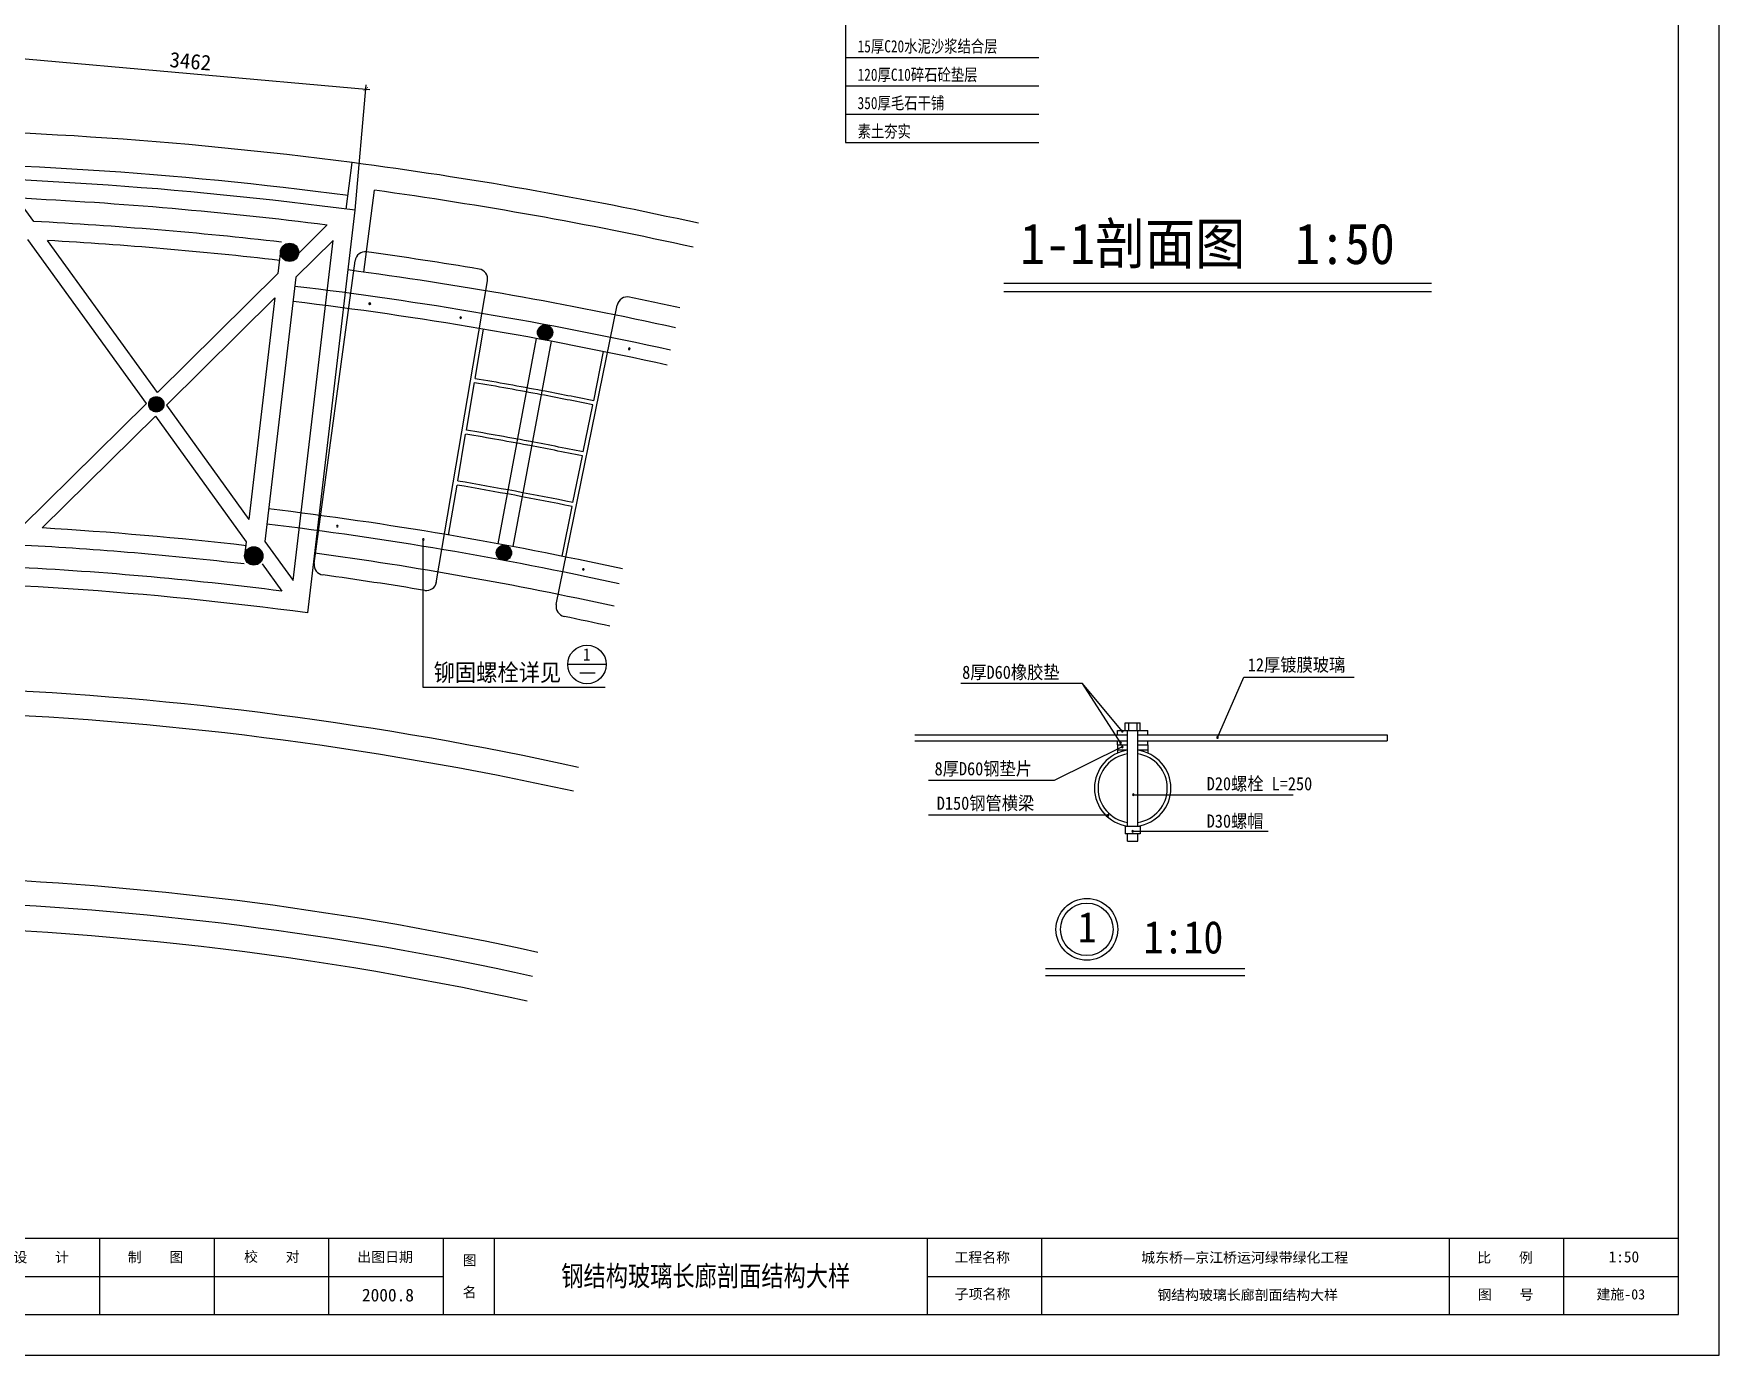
# Model space of a CAD drawing. Extents: x -1427565 to -564030, y -474674 to 219973.
# Drawn here: x -580579 to -564030, y -224657 to -211683 of the extents above; entities that cross this region are included whole.
import ezdxf

# ---------------------------------------------------------------- set-up
doc = ezdxf.new("R2010")
doc.units = 0
doc.header["$LTSCALE"] = 100
doc.header["$MEASUREMENT"] = 0
doc.layers.get('0').update_dxf_attribs({"linetype": 'CONTINUOUS'})
doc.layers.get('DEFPOINTS').update_dxf_attribs({"linetype": 'CONTINUOUS'})
doc.layers.add('INSERT', color=7, linetype='CONTINUOUS')
doc.layers.add('TEXT', color=7, linetype='CONTINUOUS')
doc.styles.get("Standard").update_dxf_attribs({"font": 'simsun.ttf'})

msp = doc.modelspace()

# ---------------------------------------------------------------- hatches: boundary and pattern name
h = msp.add_hatch(color=7)
edge = h.paths.add_edge_path()
edge.add_arc((-578067, -213829), 90, 0, 360)
for color, points in [(30, [(-575633, -214615, 1), (-575483, -214615, 1)]), (7, [(-579450, -215321, 1), (-579300, -215321, 1)]), (30, [(-576037, -216778, 1), (-575887, -216778, 1)])]:
    msp.add_hatch(color=color).paths.add_polyline_path(points)
h = msp.add_hatch(color=7)
edge = h.paths.add_edge_path()
edge.add_arc((-578418, -216809), 90, 0, 360)

# ---------------------------------------------------------------- linework, layer by layer
at = {"color": 7}
for p, q in [((-572610, -209052), (-572610, -212749)), ((-572610, -211915), (-570709, -211915)), ((-572610, -212193), (-570709, -212193)), ((-572610, -212471), (-570709, -212471)), ((-572610, -212749), (-570709, -212749)), ((-577511, -213404), (-577451, -212948)), ((-580579, -213526), (-580744, -213297)), ((-577339, -214022), (-577234, -213220)), ((-577889, -217369), (-577424, -213416)), ((-577700, -213562), (-577977, -213836)), ((-579473, -215313), (-580636, -213703)), ((-579365, -215206), (-580443, -213713)), ((-578033, -217050), (-577640, -213714)), ((-577640, -213714), (-578005, -214074)), ((-578182, -214038), (-579365, -215206)), ((-578210, -214277), (-579276, -215329)), ((-576245, -215069), (-576163, -214583)), ((-575081, -215286), (-574983, -214803)), ((-576331, -215574), (-576252, -215108)), ((-579473, -215313), (-580699, -216524)), ((-579384, -215436), (-580497, -216535)), ((-579384, -215436), (-578492, -216671)), ((-579276, -215329), (-578466, -216451)), ((-575184, -215788), (-575089, -215325)), ((-576415, -216073), (-576338, -215613)), ((-575285, -216284), (-575192, -215827)), ((-576505, -216604), (-576422, -216113)), ((-575392, -216812), (-575293, -216324)), ((-578310, -216666), (-578033, -217050)), ((-578336, -216887), (-578143, -217155)), ((-569939, -218564, -1714), (-569939, -218524, -1714)), ((-569939, -218524, -1714), (-569639, -218524, -1714)), ((-569864, -218449, -1714), (-569714, -218449, -1714)), ((-569864, -218524, -1714), (-569864, -218449, -1714)), ((-569839, -219464, -1714), (-569839, -218524, -1714)), ((-569829, -218449, -1714), (-569829, -218524, -1714)), ((-569749, -218449, -1714), (-569749, -218524, -1714)), ((-569739, -219464, -1714), (-569739, -218524, -1714)), ((-569714, -218524, -1714), (-569714, -218449, -1714)), ((-569639, -218564, -1714), (-569639, -218524, -1714)), ((-569939, -218664, -1714), (-569939, -218624, -1714)), ((-569939, -218714, -1714), (-569939, -218745, -1714)), ((-569639, -218664, -1714), (-569639, -218624, -1714)), ((-569639, -218714, -1714), (-569639, -218745, -1714)), ((-569864, -219464, -1714), (-569864, -219539, -1714)), ((-569714, -219464, -1714), (-569864, -219464, -1714)), ((-569714, -219539, -1714), (-569864, -219539, -1714)), ((-569839, -219611, -1714), (-569839, -219539, -1714)), ((-569739, -219611, -1714), (-569739, -219539, -1714)), ((-569714, -219464, -1714), (-569714, -219539, -1714)), ((-569839, -219611, -1714), (-569739, -219611, -1714))]:
    msp.add_line(p, q, dxfattribs=at)
at = {"color": 2, "linetype": 'BYBLOCK'}
for p, q in [((-580806, -211917), (-577279, -212229)), ((-577424, -213416), (-577315, -212185))]:
    msp.add_line(p, q, dxfattribs=at)
at = {"color": 30}
for p, q in [((-578156, -213815), (-578182, -214038)), ((-578005, -214074), (-578310, -216666)), ((-578210, -214277), (-578466, -216451)), ((-575646, -214675), (-576022, -216690)), ((-575498, -214702), (-575874, -216718)), ((-578492, -216671), (-578508, -216806)), ((-574958, -217875), (-575336, -217875)), ((-575216, -217957), (-575065, -217957)), ((-569939, -218664, -1714), (-569839, -218664, -1714)), ((-569939, -218664, -1714), (-569939, -218714, -1714)), ((-569939, -218714, -1714), (-569839, -218714, -1714)), ((-569739, -218664, -1714), (-569639, -218664, -1714)), ((-569739, -218714, -1714), (-569639, -218714, -1714)), ((-569639, -218664, -1714), (-569639, -218714, -1714))]:
    msp.add_line(p, q, dxfattribs=at)
at = {"color": 5}
for p, q in [((-577824, -216884), (-577423, -213911)), ((-576626, -217075), (-576123, -214108)), ((-575448, -217286), (-574849, -214346)), ((-571928, -218564, -1714), (-569839, -218564, -1714)), ((-569739, -218564, -1714), (-567289, -218564, -1714)), ((-567289, -218564, -1714), (-567289, -218624, -1714)), ((-571928, -218624, -1714), (-569839, -218624, -1714)), ((-569739, -218624, -1714), (-567289, -218624, -1714))]:
    msp.add_line(p, q, dxfattribs=at)
at = {"color": 2}
for p, q in [((-576757, -216648), (-576757, -218098)), ((-576757, -218098), (-574969, -218098)), ((-570281, -218062), (-571477, -218062)), ((-569891, -218530), (-570281, -218062)), ((-569907, -218647), (-570281, -218062)), ((-568956, -218592), (-568698, -218000)), ((-568698, -218000), (-567615, -218000)), ((-569891, -218685), (-570561, -219013)), ((-570561, -219013), (-571794, -219013)), ((-569782, -219153), (-568215, -219153)), ((-570030, -219355), (-571794, -219355)), ((-569790, -219512), (-568460, -219512))]:
    msp.add_line(p, q, dxfattribs=at)
at = {"color": 0, "linetype": 'BYBLOCK', "const_width": 6}
msp.add_lwpolyline([(-577340, -212243), (-577297, -212207)], dxfattribs=at)
at = {"color": 1}
for centre in [(-578067, -213829), (-578418, -216809)]:
    msp.add_circle(centre, 90, dxfattribs=at)
at = {"color": 30}
for centre, radius in [((-575558, -214615), 75), ((-575962, -216778), 75), ((-575147, -217875), 189)]:
    msp.add_circle(centre, radius, dxfattribs=at)
at = {"color": 7}
for centre, radius in [((-579375, -215321), 75), ((-570239, -220475), 303), ((-570239, -220475), 258)]:
    msp.add_circle(centre, radius, dxfattribs=at)
at = {"color": 2}
for centre, radius, start, end in [((-582604, -252363), 39750, 82.5512, 90), ((-582604, -252363), 39425, 82.5512, 90), ((-577278, -214334), 7.5, 0, 180), ((-577278, -214334), 7.5, 180, 0), ((-576387, -214470), 7.5, 0, 180), ((-576387, -214470), 7.5, 180, 0), ((-574733, -214778), 7.5, 0, 180), ((-574733, -214778), 7.5, 180, 0), ((-569891, -218530), 7.5, 0, 180), ((-569891, -218530), 7.5, 180, 0), ((-568956, -218592), 7.5, 0, 180), ((-568956, -218592), 7.5, 180, 0), ((-569907, -218647), 7.5, 0, 180), ((-569907, -218647), 7.5, 180, 0), ((-569891, -218685), 7.5, 0, 180), ((-569891, -218685), 7.5, 180, 0), ((-569782, -219153), 7.5, 0, 180), ((-569782, -219153), 7.5, 180, 0), ((-570030, -219355), 7.5, 0, 180), ((-570030, -219355), 7.5, 180, 0), ((-569790, -219512), 7.5, 0, 180), ((-569790, -219512), 7.5, 180, 0)]:
    msp.add_arc(centre, radius, start, end, dxfattribs=at)
at = {"color": 7}
for centre, radius, start, end in [((-582604, -252363), 39750, 77.5756, 82.5512), ((-582604, -252363), 39110, 82.7955, 87.2733), ((-582604, -252363), 39510, 77.5756, 82.1887), ((-582604, -252363), 38700, 77.5756, 82.4104), ((-577282, -214333), 7.5, 0, 180), ((-577282, -214333), 7.5, 180, 0), ((-576388, -214469), 7.5, 0, 180), ((-576388, -214469), 7.5, 180, 0), ((-574730, -214774), 7.5, 0, 180), ((-574730, -214774), 7.5, 180, 0), ((-582604, -252363), 37792, 79.313, 80.3234), ((-582604, -252363), 37832, 79.3131, 80.3234), ((-582604, -252363), 37792, 78.53, 79.313), ((-582604, -252363), 37832, 78.53, 79.3131), ((-582604, -252363), 37280, 79.3114, 80.3225), ((-582604, -252363), 37320, 79.3116, 80.3226), ((-582604, -252363), 37280, 78.5309, 79.396), ((-582604, -252363), 37320, 78.5308, 79.396), ((-582604, -252363), 36773, 78.5317, 80.3217), ((-582604, -252363), 36813, 78.5317, 80.3217), ((-577597, -216517), 7.5, 0, 180), ((-577597, -216517), 7.5, 180, 0), ((-582604, -252363), 35900, 77.5756, 82.3423), ((-576754, -216648), 7.5, 0, 180), ((-576754, -216648), 7.5, 180, 0), ((-582604, -252363), 35490, 82.7777, 87.2186), ((-575183, -216942), 7.5, 0, 180), ((-575183, -216942), 7.5, 180, 0), ((-582604, -252363), 35310, 82.3265, 90), ((-582604, -252363), 34280, 77.5756, 87.5607), ((-582604, -252363), 34040, 77.5756, 87.9619), ((-582604, -252363), 32420, 77.5756, 87.5492), ((-582604, -252363), 32180, 77.5756, 87.975)]:
    msp.add_arc(centre, radius, start, end, dxfattribs=at)
at = {"color": 5}
for centre, radius, start, end in [((-582604, -252363), 39290, 82.4235, 90), ((-577324, -213924), 100, 82.1784, 172.3261), ((-582604, -252363), 38900, 80.5317, 82.1784), ((-576222, -214092), 100, 350.384, 80.5317), ((-574751, -214366), 100, 78.3217, 168.4694), ((-582604, -252363), 38900, 77.5756, 78.3217), ((-577725, -216897), 100, 172.3261, 262.166), ((-582604, -252363), 35700, 80.544, 82.166), ((-576723, -217049), 100, 260.544, 350.384), ((-575350, -217306), 100, 168.4694, 258.3094), ((-582604, -252363), 35700, 77.5756, 78.3094)]:
    msp.add_arc(centre, radius, start, end, dxfattribs=at)
at = {"color": 30}
for centre, radius, start, end in [((-582604, -252363), 38890, 83.4185, 87.0144), ((-582604, -252363), 38710, 83.4185, 86.7997), ((-582604, -252363), 38475, 77.5756, 83.1499), ((-582604, -252363), 38325, 77.5756, 83.1494), ((-582604, -252363), 36275, 77.5756, 83.1418), ((-582604, -252363), 35890, 83.4185, 86.6344), ((-582604, -252363), 36125, 77.5756, 83.1412), ((-582604, -252363), 35710, 83.4185, 86.895), ((-569789, -219089, -1714), 375, 97.6623, 262.3377), ((-569789, -219089, -1714), 340, 98.4565, 261.5435), ((-569789, -219089, -1714), 375, 277.6623, 82.3377), ((-569789, -219089, -1714), 340, 278.4565, 81.5435)]:
    msp.add_arc(centre, radius, start, end, dxfattribs=at)
at = {"color": 1}
for centre, start, end in [((-578067, -213829), 355.5226, 175.5226), ((-578067, -213829), 175.5226, 355.5226), ((-578418, -216809), 355.5226, 175.5226), ((-578418, -216809), 175.5226, 355.5226)]:
    msp.add_arc(centre, 45, start, end, dxfattribs=at)
at = {"color": 8}
msp.add_arc((-582604, -252363), 31930, 77.5756, 90, dxfattribs=at)
at = {"color": 7}
for p in [(-575558, -214615), (-575558, -214615), (-575558, -214615), (-575558, -214615), (-575962, -216778), (-575962, -216778), (-575962, -216778), (-575962, -216778)]:
    msp.add_point(p, dxfattribs=at)
at = {"color": 30}
for p in [(-575558, -214615), (-575962, -216778)]:
    msp.add_point(p, dxfattribs=at)
at = {"layer": 'DEFPOINTS', "color": 0, "linetype": 'BYBLOCK'}
for p in [(-577319, -212225), (-577424, -213416), (-578067, -213829), (-575558, -214615), (-575558, -214615)]:
    msp.add_point(p, dxfattribs=at)
at = {"layer": 'INSERT', "color": 2}
for p, q in [((-564030, -224657, -457), (-564030, -203657, -457)), ((-593030, -224657, -457), (-564030, -224657, -457))]:
    msp.add_line(p, q, dxfattribs=at)
at = {"layer": 'INSERT', "color": 4}
for p, q in [((-564430, -224257, -457), (-564430, -204057, -457)), ((-571054, -214130), (-566856, -214130)), ((-570645, -220861, -274), (-568687, -220861, -274)), ((-592630, -223507, -457), (-564430, -223507, -457)), ((-592630, -224257, -457), (-564430, -224257, -457))]:
    msp.add_line(p, q, dxfattribs=at)
at = {"layer": 'INSERT', "color": 7}
for p, q in [((-571054, -214212), (-566856, -214212)), ((-570645, -220927, -274), (-568689, -220927, -274)), ((-579930, -224257, -457), (-579930, -223507, -457)), ((-578805, -224257, -457), (-578805, -223507, -457)), ((-577680, -224257, -457), (-577680, -223507, -457)), ((-576555, -224257, -457), (-576555, -223507, -457)), ((-576055, -224257, -457), (-576055, -223507, -457)), ((-571805, -224257, -457), (-571805, -223507, -457)), ((-570680, -224257, -457), (-570680, -223507, -457)), ((-566680, -224257, -457), (-566680, -223507, -457)), ((-565555, -224257, -457), (-565555, -223507, -457))]:
    msp.add_line(p, q, dxfattribs=at)
at = {"layer": 'INSERT'}
for p, q in [((-587805, -223882, -457), (-576555, -223882, -457)), ((-571805, -223882, -457), (-564430, -223882, -457))]:
    msp.add_line(p, q, dxfattribs=at)

# ---------------------------------------------------------------- texts
at = {"color": 9}
msp.add_text('3462', height=150, rotation=354.9467, dxfattribs=at).set_placement((-579250, -212009))
for s, height, width, p in [('1-1剖面图  1:50', 400, 0.9, (-570893, -213944, -4783)), ('1', 120, 0.9, (-575186, -217836, -6971)), ('铆固螺栓详见', 170, 0.9, (-576652, -218038, -6971)), ('钢结构玻璃长廊剖面结构大样', 200, 0.8, (-575399, -223978, -6971))]:
    msp.add_text(s, height=height, dxfattribs=dict(width=width)).set_placement(p)
at = {"color": 7, "width": 0.9}
for s, height, p in [('8厚D60橡胶垫', 130, (-571463, -218016, -4101)), ('12厚镀膜玻璃', 130, (-568659, -217943, -4101)), ('8厚D60钢垫片', 130, (-571734, -218963, -4101)), ('D20螺栓 L=250', 130, (-569062, -219110, -4101)), ('D150钢管横梁', 130, (-571712, -219301, -4101)), ('D30螺帽', 130, (-569062, -219477, -4101)), ('1', 300, (-570327, -220604, -4101)), ('       1:10', 320, (-571054, -220712, -4101))]:
    msp.add_text(s, height=height, dxfattribs=at).set_placement(p)
for s, height, p in [('设    计', 100, (-580778, -223744, -457)), ('制    图', 100, (-579655, -223743, -457)), ('校    对', 100, (-578514, -223739, -457)), ('出图日期', 100, (-577402, -223741, -457)), ('图', 100, (-576367, -223774, -457)), ('工程名称', 100, (-571539, -223745, -457)), ('城东桥—京江桥运河绿带绿化工程', 100, (-569705, -223747, -457)), ('比    例', 100, (-566406, -223748, -457)), (' 1:50', 110, (-565191, -223745, -457)), ('2000.8', 125, (-577356, -224128, -457)), ('名', 100, (-576367, -224086, -457)), ('子项名称', 100, (-571536, -224105, -457)), ('钢结构玻璃长廊剖面结构大样 ', 100, (-569547, -224114, -6971)), ('图    号', 100, (-566399, -224110, -457)), ('建施-03', 100, (-565235, -224108, -457))]:
    msp.add_text(s, height=height).set_placement(p)
at = {"layer": 'TEXT', "width": 0.8}
for s, p in [('15厚C20水泥沙浆结合层', (-572490, -211866, -1711)), ('120厚C10碎石砼垫层', (-572490, -212145, -1711)), ('350厚毛石干铺', (-572490, -212423, -1711)), ('素土夯实', (-572490, -212701, -1711))]:
    msp.add_text(s, height=120, dxfattribs=at).set_placement(p)

doc.saveas('drawing.dxf')
